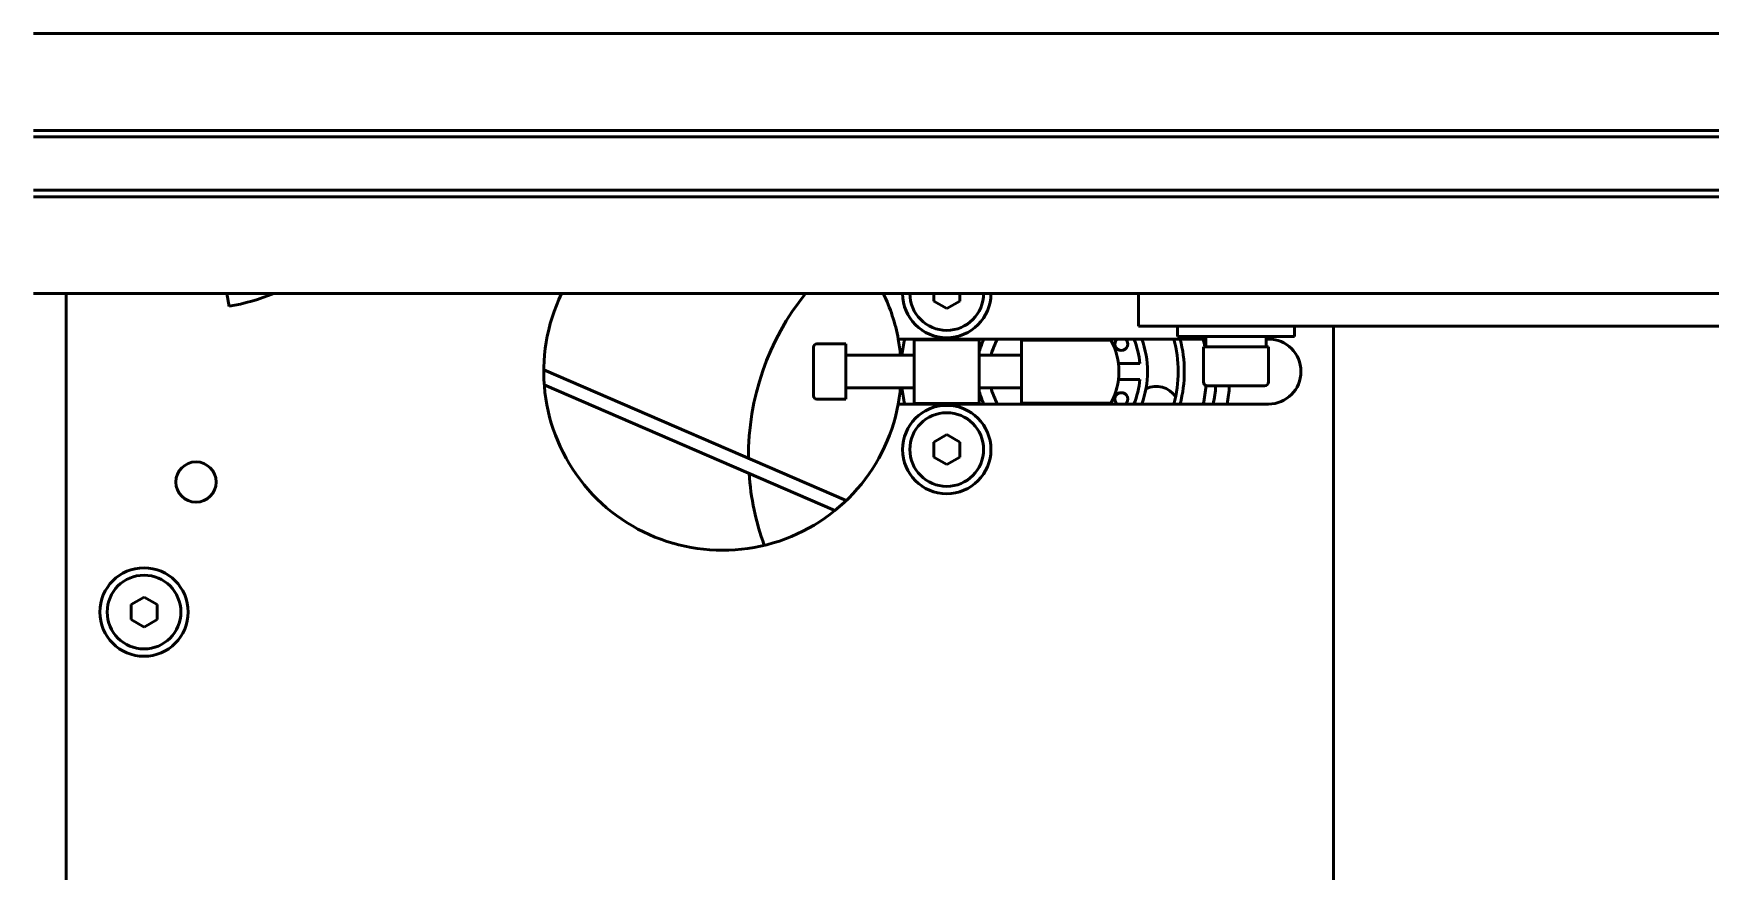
# Model space of a CAD drawing. Header units: millimetres. Extents: x 845401 to 948039, y 511594 to 550263.
# Drawn here: x 913944.2 to 914202.2, y 544644.3 to 544773.2 of the extents above; entities that cross this region are included whole.
import ezdxf

# ---------------------------------------------------------------- set-up
doc = ezdxf.new("R2010")
doc.units = ezdxf.units.MM
doc.layers.add('可见 (ISO)', color=7, linetype='Continuous', lineweight=50)

# ---------------------------------------------------------------- blocks, each defined once
blk = doc.blocks.new('A$C2A4E01FC')
at = {"layer": '可见 (ISO)', "color": 251}
for p, q in [((2817.5, 748.35), (1587.5, 748.35)), ((2817.5, 733.45), (1587.5, 733.45)), ((2817.5, 732.45), (1587.5, 732.45)), ((2817.5, 724.25), (1587.5, 724.25)), ((2817.5, 723.25), (1587.5, 723.25)), ((1757.5, 708.35), (1587.5, 708.35)), ((1592.5, 521.35), (1592.5, 708.35)), ((1617.58, 706.38), (1617.23, 708.35)), ((1726, 707.2), (1726, 708.35)), ((1728, 706.04), (1726, 707.2)), ((1730, 707.2), (1728, 706.04)), ((1730, 708.35), (1730, 707.2)), ((1757.5, 703.35), (1757.5, 708.35)), ((1757.5, 708.35), (1877.5, 708.35)), ((1757.5, 703.35), (1877.5, 703.35)), ((1763.5, 703.35), (1763.5, 701.75)), ((1781.5, 703.35), (1781.5, 701.75)), ((1787.5, 703.35), (1787.5, 450.35)), ((1791.5, 703.35), (1843.5, 703.35)), ((1707.5, 692.6), (1707.5, 700.1)), ((1708, 700.6), (1712.5, 700.6)), ((1712.5, 692.1), (1712.5, 700.6)), ((1720.54, 701.35), (1767.85, 701.35)), ((1723, 701.25), (1723, 701.35)), ((1723, 691.45), (1723, 701.25)), ((1723, 701.25), (1733, 701.25)), ((1733, 701.35), (1733, 701.25)), ((1733, 701.25), (1733, 691.45)), ((1739.5, 701.2), (1739.5, 691.5)), ((1753.25, 701.2), (1739.5, 701.2)), ((1781.5, 701.75), (1763.5, 701.75)), ((1777.5, 700.15), (1767.5, 700.15)), ((1767.5, 694.75), (1767.5, 700.15)), ((1767.85, 701.75), (1767.85, 700.15)), ((1777.15, 701.75), (1777.15, 700.15)), ((1777.15, 701.35), (1777.5, 701.35)), ((1777.5, 694.75), (1777.5, 700.15)), ((1712.54, 676.51), (1666, 696.61)), ((1712.7, 698.85), (1723, 698.85)), ((1733, 698.85), (1739.5, 698.85)), ((1757.72, 697.6), (1754.42, 697.6)), ((1710.8, 674.97), (1666.08, 694.29)), ((1754.42, 695.1), (1757.72, 695.1)), ((1776.9, 694.15), (1768.1, 694.15)), ((1708, 692.1), (1712.5, 692.1)), ((1712.7, 693.85), (1723, 693.85)), ((1723, 691.35), (1723, 691.45)), ((1723, 691.45), (1733, 691.45)), ((1733, 693.85), (1739.5, 693.85)), ((1733, 691.45), (1733, 691.35)), ((1739.5, 691.5), (1753.25, 691.5)), ((1777.5, 691.35), (1720.54, 691.35)), ((1726, 685.51), (1728, 686.66)), ((1728, 686.66), (1730, 685.51)), ((1726, 683.2), (1726, 685.51)), ((1730, 685.51), (1730, 683.2)), ((1728, 682.04), (1726, 683.2)), ((1730, 683.2), (1728, 682.04)), ((1602.5, 660.51), (1604.5, 661.66)), ((1602.5, 658.2), (1602.5, 660.51)), ((1604.5, 661.66), (1606.5, 660.51)), ((1606.5, 660.51), (1606.5, 658.2)), ((1604.5, 657.04), (1602.5, 658.2)), ((1606.5, 658.2), (1604.5, 657.04))]:
    blk.add_line(p, q, dxfattribs=at)
for centre, radius in [((1728, 684.35), 6.8), ((1728, 684.35), 5.67), ((1612.5, 679.35), 3.1), ((1604.5, 659.35), 6.8), ((1604.5, 659.35), 5.67)]:
    blk.add_circle(centre, radius, dxfattribs=at)
for centre, radius, start, end in [((1611.5, 740.85), 35, 280, 291.7868), ((1693.5, 696.35), 27.5, 154.1279, 349.5243), ((1737.5, 683.35), 40, 141.3178, 180.4959), ((1693.5, 696.35), 27.5, 10.4757, 25.8721), ((1728, 708.35), 6.8, 180, 0), ((1728, 708.35), 5.67, 180, 0), ((1708, 700.1), 0.5, 90, 180), ((1693.5, 696.35), 27.5, 5.2159, 10.4757), ((1744.5, 696.35), 23.5, 167.7155, 173.8931), ((1743.83, 696.35), 11.26, 153.6374, 164.1147), ((1744.5, 696.35), 10, 150, 165.5225), ((1744.5, 696.35), 10, 29.0125, 30), ((1744.5, 696.35), 10, 330.9875, 29.0125), ((1754.86, 700.6), 1, 131.4096, 48.5904), ((1744.5, 696.35), 13.27, 5.4034, 22.1277), ((1744.5, 696.35), 14.4, 339.684, 20.316), ((1744.5, 696.35), 19.1, 344.8235, 15.1765), ((1744.5, 696.35), 20.05, 345.5623, 14.4377), ((1744.5, 696.35), 23.5, 9.3057, 12.2845), ((1777.5, 696.35), 5, 270, 90), ((1712.7, 699.05), 0.2, 180, 270), ((1744.5, 696.35), 13.27, 337.8723, 354.5966), ((1760.22, 690.57), 3.51, 32.1396, 116.4713), ((1744.5, 696.35), 23.5, 347.7155, 354.7123), ((1768.1, 694.75), 0.6, 180, 270), ((1744.5, 696.35), 25, 348.463, 354.9514), ((1744.5, 696.35), 27.1, 349.3679, 355.3436), ((1776.9, 694.75), 0.6, 270, 0), ((1708, 692.6), 0.5, 180, 270), ((1712.7, 693.65), 0.2, 90, 180), ((1693.5, 696.35), 27.5, 349.5243, 354.7841), ((1744.5, 696.35), 23.5, 186.1069, 192.2845), ((1743.83, 696.35), 11.26, 195.8853, 206.3626), ((1744.5, 696.35), 10, 194.4775, 210), ((1744.5, 696.35), 10, 330, 330.9875), ((1754.86, 692.1), 1, 311.4096, 228.5904), ((1737.5, 683.35), 40, 183.8298, 200.0857)]:
    blk.add_arc(centre, radius, start, end, dxfattribs=at)

msp = doc.modelspace()

# ---------------------------------------------------------------- block references
msp.add_blockref('A$C2A4E01FC', (912356.69, 544024.87))

doc.saveas('drawing.dxf')
